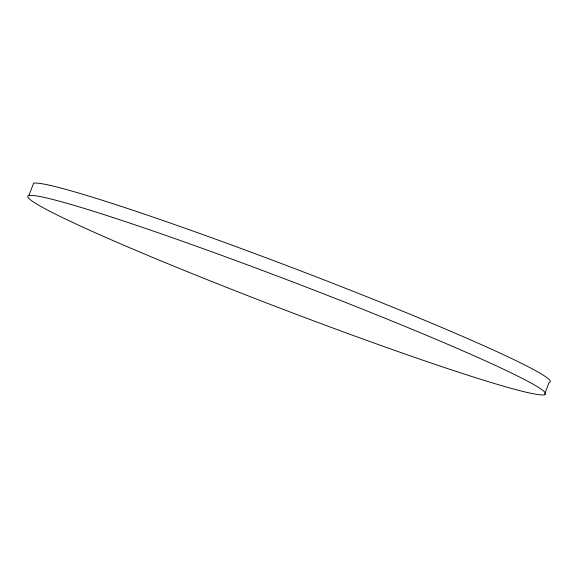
<?xml version="1.0" encoding="UTF-8"?>
<svg xmlns="http://www.w3.org/2000/svg" width="578" height="578" viewBox="0 0 578 578"><rect width="100%" height="100%" fill="white"/><g stroke="black" fill="none" stroke-linecap="round" stroke-linejoin="round"><path stroke-width="0.87" d="M28.9 195.53L33.596 183.24A277.144 14.508 20.9 0 1 316.354 276.92A277.144 14.508 20.9 0 1 549.1 382.47L544.404 394.76A277.144 14.508 20.9 0 1 136.119 250.476A277.144 14.508 20.9 0 1 179.433 240.202A277.144 14.508 20.9 0 1 544.404 394.76"/></g></svg>
